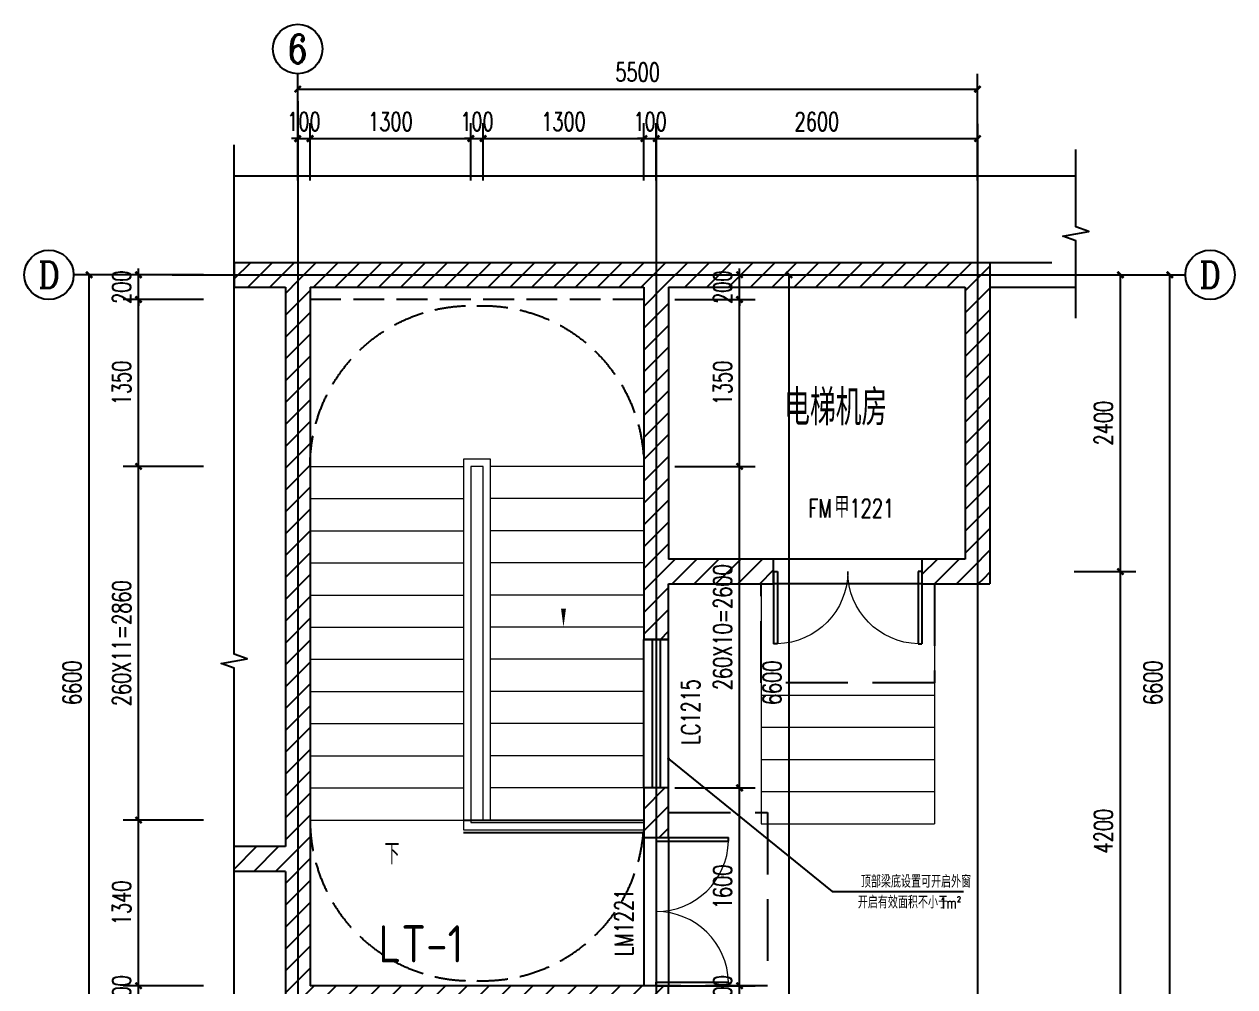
# Model space of a CAD drawing. Extents: x 1738711 to 2346805, y 1189731 to 2516152.
# Drawn here: x 1925544 to 1935337, y 1373069 to 1380855 of the extents above; entities that cross this region are included whole.
import ezdxf
from ezdxf.enums import TextEntityAlignment as Align

# ---------------------------------------------------------------- set-up
doc = ezdxf.new("R2010")
doc.units = 0
doc.header["$LTSCALE"] = 1000
doc.header["$MEASUREMENT"] = 0
doc.linetypes.add('DASH', pattern=[0.35, 0.25, -0.1])
doc.linetypes.add('复件 140224通州运河二期售楼部条件图_t3$0$X-ME SHAFT SH$0$X-B2$0$WATER_LINE', pattern=[0])
doc.layers.add('_0', color=7, linetype='Continuous', lineweight=25)
doc.layers.add('STAIR', color=2, linetype='Continuous', lineweight=5)
for name, color, linetype in [('AR-TEXT', 7, 'Continuous'), ('AXIS', 3, 'Continuous'), ('AXIS_TEXT', 7, 'Continuous'), ('DIM_LEAD', 3, 'Continuous'), ('DIM_SYMB', 3, 'Continuous'), ('DOTE', 1, 'Continuous'), ('PUB_DIM', 3, 'Continuous'), ('PUB_HATCH', 8, 'Continuous'), ('PUB_TEXT', 7, 'Continuous'), ('WALL', 40, 'Continuous'), ('WINDOW', 144, 'Continuous'), ('WINDOW_TEXT', 7, 'Continuous'), ('看线', 8, 'Continuous')]:
    doc.layers.add(name, color=color, linetype=linetype)
doc.styles.add('_TCH_AXIS', font='COMPLEX', dxfattribs={"bigfont": 'GBCBIG'})
doc.styles.add('_TCH_DIM', font='SIMPLEX', dxfattribs={"bigfont": 'GBCBIG'})
doc.styles.add('_TCH_DIM_T3', font='SIMPLEX', dxfattribs={"width": 0.705882, "bigfont": 'GBCBIG'})
doc.styles.add('_TCH_WINDOW', font='SIMPLEX', dxfattribs={"height": 3.5, "bigfont": 'GBCBIG'})
doc.styles.add('COMPLEX', font='COMPLEX')
doc.styles.get("Standard").update_dxf_attribs({"font": 'gbenor.shx', "bigfont": 'gbcbig.shx'})
doc.dimstyles.new('_TCH_ARCH&&50', dxfattribs={"dimtxt": 148.75, "dimasz": 50, "dimexe": 125, "dimexo": 150, "dimgap": 63.125, "dimtad": 1, "dimdec": 0, "dimzin": 0, "dimdsep": 46, "dimtxsty": '_TCH_DIM_T3', "dimblk": 'ARCHTICK', "dimcen": 0.09, "dimclrt": 7, "dimazin": 2, "dimtfac": 1, "dimtdec": 0, "dimtix": 1, "dimtmove": 2, "dimatfit": 3, "dimfxl": 50, "dimtolj": 1, "dimtzin": 0, "dimarcsym": 0})
pattern_1 = [(45, (0, 89.76), (-88.388383, 88.388383), [])]

# ---------------------------------------------------------------- blocks, each defined once
blk = doc.blocks.new('hearherherhr')
at = {"layer": '看线', "linetype": 'DASH'}
for centre, start, end in [((1981791.9, 1704275.4), 87.79577, 180), ((1981891.9, 1704275.4), 0, 92.20423)]:
    blk.add_arc(centre, 1300, start, end, dxfattribs=at)
blk = doc.blocks.new('_ArchTick')
at = {"color": 0, "linetype": 'ByBlock', "const_width": 0.4}
blk.add_lwpolyline([(-0.5, -0.5), (0.5, 0.5)], dxfattribs=at)
blk = doc.blocks.new('*D1774')
at = {"layer": 'Defpoints', "color": 0, "transparency": 16777216}
for p in [(1931056.9, 1378827.9), (1931731.5, 1378827.9), (1931056.9, 1372227.9)]:
    blk.add_point(p, dxfattribs=at)
at = {"layer": 'PUB_DIM', "color": 0, "lineweight": -2, "transparency": 16777216}
for p, q in [((1931206.9, 1378827.9), (1931856.5, 1378827.9)), ((1931731.5, 1372227.9), (1931731.5, 1378827.9)), ((1931206.9, 1372227.9), (1931856.5, 1372227.9))]:
    blk.add_line(p, q, dxfattribs=at)
at = {"layer": 'PUB_DIM', "color": 0, "lineweight": -2, "transparency": 16777216, "xscale": 50, "yscale": 50, "zscale": 50}
for p, rotation in [((1931731.5, 1378827.9), 90), ((1931731.5, 1372227.9), 270)]:
    blk.add_blockref('_ArchTick', p, dxfattribs=dict(at, rotation=rotation))
at = {"layer": 'PUB_DIM', "color": 7, "transparency": 16777216, "insert": (1931594, 1375527.9), "char_height": 148.75, "attachment_point": 5, "rotation": 90, "style": '_TCH_DIM_T3'}
blk.add_mtext('\\A1;6600', dxfattribs=at)
blk = doc.blocks.new('*D1776')
at = {"layer": 'Defpoints', "color": 0, "transparency": 16777216}
for p in [(1930656.9, 1373077.9), (1931331.5, 1373077.9), (1930656.9, 1372977.9)]:
    blk.add_point(p, dxfattribs=at)
at = {"layer": 'PUB_DIM', "color": 0, "lineweight": -2, "transparency": 16777216}
for p, q in [((1931331.5, 1373077.9), (1931331.5, 1373127.9)), ((1930806.9, 1373077.9), (1931456.5, 1373077.9)), ((1931331.5, 1372977.9), (1931331.5, 1373077.9)), ((1930806.9, 1372977.9), (1931456.5, 1372977.9)), ((1931331.5, 1372977.9), (1931331.5, 1372927.9))]:
    blk.add_line(p, q, dxfattribs=at)
at = {"layer": 'PUB_DIM', "color": 0, "lineweight": -2, "transparency": 16777216, "xscale": 50, "yscale": 50, "zscale": 50}
for p, rotation in [((1931331.5, 1373077.9), 270), ((1931331.5, 1372977.9), 90)]:
    blk.add_blockref('_ArchTick', p, dxfattribs=dict(at, rotation=rotation))
at = {"layer": 'PUB_DIM', "color": 7, "transparency": 16777216, "insert": (1931194, 1373027.9), "char_height": 148.75, "attachment_point": 5, "rotation": 90, "style": '_TCH_DIM_T3'}
blk.add_mtext('\\A1;100', dxfattribs=at)
blk = doc.blocks.new('*D1777')
at = {"layer": 'Defpoints', "color": 0, "transparency": 16777216}
for p in [(1930656.9, 1374677.9), (1931331.5, 1374677.9), (1930656.9, 1373077.9)]:
    blk.add_point(p, dxfattribs=at)
at = {"layer": 'PUB_DIM', "color": 0, "lineweight": -2, "transparency": 16777216}
for p, q in [((1930806.9, 1374677.9), (1931456.5, 1374677.9)), ((1931331.5, 1373077.9), (1931331.5, 1374677.9)), ((1930806.9, 1373077.9), (1931456.5, 1373077.9))]:
    blk.add_line(p, q, dxfattribs=at)
at = {"layer": 'PUB_DIM', "color": 0, "lineweight": -2, "transparency": 16777216, "xscale": 50, "yscale": 50, "zscale": 50}
for p, rotation in [((1931331.5, 1374677.9), 90), ((1931331.5, 1373077.9), 270)]:
    blk.add_blockref('_ArchTick', p, dxfattribs=dict(at, rotation=rotation))
at = {"layer": 'PUB_DIM', "color": 7, "transparency": 16777216, "insert": (1931194, 1373877.9), "char_height": 148.75, "attachment_point": 5, "rotation": 90, "style": '_TCH_DIM_T3'}
blk.add_mtext('\\A1;1600', dxfattribs=at)
blk = doc.blocks.new('*D1778')
at = {"layer": 'Defpoints', "color": 0, "transparency": 16777216}
for p in [(1930656.9, 1377277.9), (1931331.5, 1377277.9), (1930656.9, 1374677.9)]:
    blk.add_point(p, dxfattribs=at)
at = {"layer": 'PUB_DIM', "color": 0, "lineweight": -2, "transparency": 16777216}
for p, q in [((1930806.9, 1377277.9), (1931456.5, 1377277.9)), ((1931331.5, 1374677.9), (1931331.5, 1377277.9)), ((1930806.9, 1374677.9), (1931456.5, 1374677.9))]:
    blk.add_line(p, q, dxfattribs=at)
at = {"layer": 'PUB_DIM', "color": 0, "lineweight": -2, "transparency": 16777216, "xscale": 50, "yscale": 50, "zscale": 50}
for p, rotation in [((1931331.5, 1377277.9), 90), ((1931331.5, 1374677.9), 270)]:
    blk.add_blockref('_ArchTick', p, dxfattribs=dict(at, rotation=rotation))
at = {"layer": 'PUB_DIM', "color": 7, "transparency": 16777216, "insert": (1931194, 1375977.9), "char_height": 148.75, "attachment_point": 5, "rotation": 90, "style": '_TCH_DIM_T3'}
blk.add_mtext('\\A1;260X10=2600', dxfattribs=at)
blk = doc.blocks.new('*D1779')
at = {"layer": 'Defpoints', "color": 0, "transparency": 16777216}
for p in [(1930656.9, 1378627.9), (1931331.5, 1378627.9), (1930656.9, 1377277.9)]:
    blk.add_point(p, dxfattribs=at)
at = {"layer": 'PUB_DIM', "color": 0, "lineweight": -2, "transparency": 16777216}
for p, q in [((1930806.9, 1378627.9), (1931456.5, 1378627.9)), ((1931331.5, 1377277.9), (1931331.5, 1378627.9)), ((1930806.9, 1377277.9), (1931456.5, 1377277.9))]:
    blk.add_line(p, q, dxfattribs=at)
at = {"layer": 'PUB_DIM', "color": 0, "lineweight": -2, "transparency": 16777216, "xscale": 50, "yscale": 50, "zscale": 50}
for p, rotation in [((1931331.5, 1378627.9), 90), ((1931331.5, 1377277.9), 270)]:
    blk.add_blockref('_ArchTick', p, dxfattribs=dict(at, rotation=rotation))
at = {"layer": 'PUB_DIM', "color": 7, "transparency": 16777216, "insert": (1931194, 1377952.9), "char_height": 148.75, "attachment_point": 5, "rotation": 90, "style": '_TCH_DIM_T3'}
blk.add_mtext('\\A1;1350', dxfattribs=at)
blk = doc.blocks.new('*D1780')
at = {"layer": 'Defpoints', "color": 0, "transparency": 16777216}
for p in [(1930656.9, 1378827.9), (1931331.5, 1378827.9), (1930656.9, 1378627.9)]:
    blk.add_point(p, dxfattribs=at)
at = {"layer": 'PUB_DIM', "color": 0, "lineweight": -2, "transparency": 16777216}
for p, q in [((1931331.5, 1378827.9), (1931331.5, 1378877.9)), ((1930806.9, 1378827.9), (1931456.5, 1378827.9)), ((1931331.5, 1378627.9), (1931331.5, 1378827.9)), ((1930806.9, 1378627.9), (1931456.5, 1378627.9)), ((1931331.5, 1378627.9), (1931331.5, 1378577.9))]:
    blk.add_line(p, q, dxfattribs=at)
at = {"layer": 'PUB_DIM', "color": 0, "lineweight": -2, "transparency": 16777216, "xscale": 50, "yscale": 50, "zscale": 50}
for p, rotation in [((1931331.5, 1378827.9), 270), ((1931331.5, 1378627.9), 90)]:
    blk.add_blockref('_ArchTick', p, dxfattribs=dict(at, rotation=rotation))
at = {"layer": 'PUB_DIM', "color": 7, "transparency": 16777216, "insert": (1931194, 1378727.9), "char_height": 148.75, "attachment_point": 5, "rotation": 90, "style": '_TCH_DIM_T3'}
blk.add_mtext('\\A1;200', dxfattribs=at)
blk = doc.blocks.new('*D1795')
at = {"layer": 'Defpoints', "color": 0, "transparency": 16777216}
for p in [(1934287.3, 1378827.9), (1934812.4, 1378827.9), (1934287.3, 1372227.9)]:
    blk.add_point(p, dxfattribs=at)
at = {"layer": 'PUB_DIM', "color": 0, "lineweight": -2, "transparency": 16777216}
for p, q in [((1934437.3, 1378827.9), (1934937.4, 1378827.9)), ((1934812.4, 1372227.9), (1934812.4, 1378827.9)), ((1934437.3, 1372227.9), (1934937.4, 1372227.9))]:
    blk.add_line(p, q, dxfattribs=at)
at = {"layer": 'PUB_DIM', "color": 0, "lineweight": -2, "transparency": 16777216, "xscale": 50, "yscale": 50, "zscale": 50}
for p, rotation in [((1934812.4, 1378827.9), 90), ((1934812.4, 1372227.9), 270)]:
    blk.add_blockref('_ArchTick', p, dxfattribs=dict(at, rotation=rotation))
at = {"layer": 'PUB_DIM', "color": 7, "transparency": 16777216, "insert": (1934674.9, 1375527.9), "char_height": 148.75, "attachment_point": 5, "rotation": 90, "style": '_TCH_DIM_T3'}
blk.add_mtext('\\A1;6600', dxfattribs=at)
blk = doc.blocks.new('*D1796')
at = {"layer": 'Defpoints', "color": 0, "transparency": 16777216}
for p in [(1933887.3, 1376427.9), (1934412.4, 1376427.9), (1933887.3, 1372227.9)]:
    blk.add_point(p, dxfattribs=at)
at = {"layer": 'PUB_DIM', "color": 0, "lineweight": -2, "transparency": 16777216}
for p, q in [((1934037.3, 1376427.9), (1934537.4, 1376427.9)), ((1934412.4, 1372227.9), (1934412.4, 1376427.9)), ((1934037.3, 1372227.9), (1934537.4, 1372227.9))]:
    blk.add_line(p, q, dxfattribs=at)
at = {"layer": 'PUB_DIM', "color": 0, "lineweight": -2, "transparency": 16777216, "xscale": 50, "yscale": 50, "zscale": 50}
for p, rotation in [((1934412.4, 1376427.9), 90), ((1934412.4, 1372227.9), 270)]:
    blk.add_blockref('_ArchTick', p, dxfattribs=dict(at, rotation=rotation))
at = {"layer": 'PUB_DIM', "color": 7, "transparency": 16777216, "insert": (1934274.9, 1374327.9), "char_height": 148.75, "attachment_point": 5, "rotation": 90, "style": '_TCH_DIM_T3'}
blk.add_mtext('\\A1;4200', dxfattribs=at)
blk = doc.blocks.new('*D1797')
at = {"layer": 'Defpoints', "color": 0, "transparency": 16777216}
for p in [(1933887.3, 1378827.9), (1934412.4, 1378827.9), (1933887.3, 1376427.9)]:
    blk.add_point(p, dxfattribs=at)
at = {"layer": 'PUB_DIM', "color": 0, "lineweight": -2, "transparency": 16777216}
for p, q in [((1934037.3, 1378827.9), (1934537.4, 1378827.9)), ((1934412.4, 1376427.9), (1934412.4, 1378827.9)), ((1934037.3, 1376427.9), (1934537.4, 1376427.9))]:
    blk.add_line(p, q, dxfattribs=at)
at = {"layer": 'PUB_DIM', "color": 0, "lineweight": -2, "transparency": 16777216, "xscale": 50, "yscale": 50, "zscale": 50}
for p, rotation in [((1934412.4, 1378827.9), 90), ((1934412.4, 1376427.9), 270)]:
    blk.add_blockref('_ArchTick', p, dxfattribs=dict(at, rotation=rotation))
at = {"layer": 'PUB_DIM', "color": 7, "transparency": 16777216, "insert": (1934274.9, 1377627.9), "char_height": 148.75, "attachment_point": 5, "rotation": 90, "style": '_TCH_DIM_T3'}
blk.add_mtext('\\A1;2400', dxfattribs=at)
blk = doc.blocks.new('*D1798')
at = {"layer": 'Defpoints', "color": 0, "transparency": 16777216}
for p in [(1926069.3, 1378827.9), (1926743.9, 1378827.9), (1926743.9, 1372227.9)]:
    blk.add_point(p, dxfattribs=at)
at = {"layer": 'PUB_DIM', "color": 0, "lineweight": -2, "transparency": 16777216}
for p, q in [((1926593.9, 1378827.9), (1925944.3, 1378827.9)), ((1926069.3, 1372227.9), (1926069.3, 1378827.9)), ((1926593.9, 1372227.9), (1925944.3, 1372227.9))]:
    blk.add_line(p, q, dxfattribs=at)
at = {"layer": 'PUB_DIM', "color": 0, "lineweight": -2, "transparency": 16777216, "xscale": 50, "yscale": 50, "zscale": 50}
for p, rotation in [((1926069.3, 1378827.9), 90), ((1926069.3, 1372227.9), 270)]:
    blk.add_blockref('_ArchTick', p, dxfattribs=dict(at, rotation=rotation))
at = {"layer": 'PUB_DIM', "color": 7, "transparency": 16777216, "insert": (1925931.8, 1375527.9), "char_height": 148.75, "attachment_point": 5, "rotation": 90, "style": '_TCH_DIM_T3'}
blk.add_mtext('\\A1;6600', dxfattribs=at)
blk = doc.blocks.new('*D1800')
at = {"layer": 'Defpoints', "color": 0, "transparency": 16777216}
for p in [(1926469.3, 1373077.9), (1927143.9, 1373077.9), (1927143.9, 1372977.9)]:
    blk.add_point(p, dxfattribs=at)
at = {"layer": 'PUB_DIM', "color": 0, "lineweight": -2, "transparency": 16777216}
for p, q in [((1926469.3, 1373077.9), (1926469.3, 1373127.9)), ((1926993.9, 1373077.9), (1926344.3, 1373077.9)), ((1926469.3, 1372977.9), (1926469.3, 1373077.9)), ((1926993.9, 1372977.9), (1926344.3, 1372977.9)), ((1926469.3, 1372977.9), (1926469.3, 1372927.9))]:
    blk.add_line(p, q, dxfattribs=at)
at = {"layer": 'PUB_DIM', "color": 0, "lineweight": -2, "transparency": 16777216, "xscale": 50, "yscale": 50, "zscale": 50}
for p, rotation in [((1926469.3, 1373077.9), 270), ((1926469.3, 1372977.9), 90)]:
    blk.add_blockref('_ArchTick', p, dxfattribs=dict(at, rotation=rotation))
at = {"layer": 'PUB_DIM', "color": 7, "transparency": 16777216, "insert": (1926331.8, 1373027.9), "char_height": 148.75, "attachment_point": 5, "rotation": 90, "style": '_TCH_DIM_T3'}
blk.add_mtext('\\A1;100', dxfattribs=at)
blk = doc.blocks.new('*D1801')
at = {"layer": 'Defpoints', "color": 0, "transparency": 16777216}
for p in [(1926469.3, 1374417.9), (1927143.9, 1374417.9), (1927143.9, 1373077.9)]:
    blk.add_point(p, dxfattribs=at)
at = {"layer": 'PUB_DIM', "color": 0, "lineweight": -2, "transparency": 16777216}
for p, q in [((1926993.9, 1374417.9), (1926344.3, 1374417.9)), ((1926469.3, 1373077.9), (1926469.3, 1374417.9)), ((1926993.9, 1373077.9), (1926344.3, 1373077.9))]:
    blk.add_line(p, q, dxfattribs=at)
at = {"layer": 'PUB_DIM', "color": 0, "lineweight": -2, "transparency": 16777216, "xscale": 50, "yscale": 50, "zscale": 50}
for p, rotation in [((1926469.3, 1374417.9), 90), ((1926469.3, 1373077.9), 270)]:
    blk.add_blockref('_ArchTick', p, dxfattribs=dict(at, rotation=rotation))
at = {"layer": 'PUB_DIM', "color": 7, "transparency": 16777216, "insert": (1926331.8, 1373747.9), "char_height": 148.75, "attachment_point": 5, "rotation": 90, "style": '_TCH_DIM_T3'}
blk.add_mtext('\\A1;1340', dxfattribs=at)
blk = doc.blocks.new('*D1802')
at = {"layer": 'Defpoints', "color": 0, "transparency": 16777216}
for p in [(1926469.3, 1377277.9), (1927143.9, 1377277.9), (1927143.9, 1374417.9)]:
    blk.add_point(p, dxfattribs=at)
at = {"layer": 'PUB_DIM', "color": 0, "lineweight": -2, "transparency": 16777216}
for p, q in [((1926993.9, 1377277.9), (1926344.3, 1377277.9)), ((1926469.3, 1374417.9), (1926469.3, 1377277.9)), ((1926993.9, 1374417.9), (1926344.3, 1374417.9))]:
    blk.add_line(p, q, dxfattribs=at)
at = {"layer": 'PUB_DIM', "color": 0, "lineweight": -2, "transparency": 16777216, "xscale": 50, "yscale": 50, "zscale": 50}
for p, rotation in [((1926469.3, 1377277.9), 90), ((1926469.3, 1374417.9), 270)]:
    blk.add_blockref('_ArchTick', p, dxfattribs=dict(at, rotation=rotation))
at = {"layer": 'PUB_DIM', "color": 7, "transparency": 16777216, "insert": (1926331.8, 1375847.9), "char_height": 148.75, "attachment_point": 5, "rotation": 90, "style": '_TCH_DIM_T3'}
blk.add_mtext('\\A1;260X11=2860', dxfattribs=at)
blk = doc.blocks.new('*D1803')
at = {"layer": 'Defpoints', "color": 0, "transparency": 16777216}
for p in [(1926469.3, 1378627.9), (1927143.9, 1378627.9), (1927143.9, 1377277.9)]:
    blk.add_point(p, dxfattribs=at)
at = {"layer": 'PUB_DIM', "color": 0, "lineweight": -2, "transparency": 16777216}
for p, q in [((1926993.9, 1378627.9), (1926344.3, 1378627.9)), ((1926469.3, 1377277.9), (1926469.3, 1378627.9)), ((1926993.9, 1377277.9), (1926344.3, 1377277.9))]:
    blk.add_line(p, q, dxfattribs=at)
at = {"layer": 'PUB_DIM', "color": 0, "lineweight": -2, "transparency": 16777216, "xscale": 50, "yscale": 50, "zscale": 50}
for p, rotation in [((1926469.3, 1378627.9), 90), ((1926469.3, 1377277.9), 270)]:
    blk.add_blockref('_ArchTick', p, dxfattribs=dict(at, rotation=rotation))
at = {"layer": 'PUB_DIM', "color": 7, "transparency": 16777216, "insert": (1926331.8, 1377952.9), "char_height": 148.75, "attachment_point": 5, "rotation": 90, "style": '_TCH_DIM_T3'}
blk.add_mtext('\\A1;1350', dxfattribs=at)
blk = doc.blocks.new('*D1804')
at = {"layer": 'Defpoints', "color": 0, "transparency": 16777216}
for p in [(1926469.3, 1378827.9), (1927143.9, 1378827.9), (1927143.9, 1378627.9)]:
    blk.add_point(p, dxfattribs=at)
at = {"layer": 'PUB_DIM', "color": 0, "lineweight": -2, "transparency": 16777216}
for p, q in [((1926469.3, 1378827.9), (1926469.3, 1378877.9)), ((1926993.9, 1378827.9), (1926344.3, 1378827.9)), ((1926469.3, 1378627.9), (1926469.3, 1378827.9)), ((1926993.9, 1378627.9), (1926344.3, 1378627.9)), ((1926469.3, 1378627.9), (1926469.3, 1378577.9))]:
    blk.add_line(p, q, dxfattribs=at)
at = {"layer": 'PUB_DIM', "color": 0, "lineweight": -2, "transparency": 16777216, "xscale": 50, "yscale": 50, "zscale": 50}
for p, rotation in [((1926469.3, 1378827.9), 270), ((1926469.3, 1378627.9), 90)]:
    blk.add_blockref('_ArchTick', p, dxfattribs=dict(at, rotation=rotation))
at = {"layer": 'PUB_DIM', "color": 7, "transparency": 16777216, "insert": (1926331.8, 1378727.9), "char_height": 148.75, "attachment_point": 5, "rotation": 90, "style": '_TCH_DIM_T3'}
blk.add_mtext('\\A1;200', dxfattribs=at)
blk = doc.blocks.new('*D1845')
at = {"layer": 'Defpoints', "color": 0, "transparency": 16777216}
for p in [(1933256.9, 1380329.9), (1927756.9, 1379840.9), (1933256.9, 1379840.9)]:
    blk.add_point(p, dxfattribs=at)
at = {"layer": 'PUB_DIM', "color": 0, "lineweight": -2, "transparency": 16777216}
for p, q in [((1927756.9, 1379990.9), (1927756.9, 1380454.9)), ((1933256.9, 1379990.9), (1933256.9, 1380454.9)), ((1927756.9, 1380329.9), (1933256.9, 1380329.9))]:
    blk.add_line(p, q, dxfattribs=at)
at = {"layer": 'PUB_DIM', "color": 0, "lineweight": -2, "transparency": 16777216, "xscale": 50, "yscale": 50, "zscale": 50, "rotation": 180}
blk.add_blockref('_ArchTick', (1927756.9, 1380329.9), dxfattribs=at)
at = {"layer": 'PUB_DIM', "color": 0, "lineweight": -2, "transparency": 16777216, "xscale": 50, "yscale": 50, "zscale": 50}
blk.add_blockref('_ArchTick', (1933256.9, 1380329.9), dxfattribs=at)
at = {"layer": 'PUB_DIM', "color": 7, "transparency": 16777216, "insert": (1930506.9, 1380467.4), "char_height": 148.75, "attachment_point": 5, "style": '_TCH_DIM_T3'}
blk.add_mtext('\\A1;5500', dxfattribs=at)
blk = doc.blocks.new('*D1846')
at = {"layer": 'Defpoints', "color": 0, "transparency": 16777216}
for p in [(1927856.9, 1379929.9), (1927756.9, 1379440.9), (1927856.9, 1379440.9)]:
    blk.add_point(p, dxfattribs=at)
at = {"layer": 'PUB_DIM', "color": 0, "lineweight": -2, "transparency": 16777216}
for p, q in [((1927756.9, 1379590.9), (1927756.9, 1380054.9)), ((1927856.9, 1379590.9), (1927856.9, 1380054.9)), ((1927756.9, 1379929.9), (1927706.9, 1379929.9)), ((1927756.9, 1379929.9), (1927856.9, 1379929.9)), ((1927856.9, 1379929.9), (1927906.9, 1379929.9))]:
    blk.add_line(p, q, dxfattribs=at)
at = {"layer": 'PUB_DIM', "color": 0, "lineweight": -2, "transparency": 16777216, "xscale": 50, "yscale": 50, "zscale": 50}
blk.add_blockref('_ArchTick', (1927756.9, 1379929.9), dxfattribs=at)
at = {"layer": 'PUB_DIM', "color": 0, "lineweight": -2, "transparency": 16777216, "xscale": 50, "yscale": 50, "zscale": 50, "rotation": 180}
blk.add_blockref('_ArchTick', (1927856.9, 1379929.9), dxfattribs=at)
at = {"layer": 'PUB_DIM', "color": 7, "transparency": 16777216, "insert": (1927806.9, 1380067.4), "char_height": 148.75, "attachment_point": 5, "style": '_TCH_DIM_T3'}
blk.add_mtext('\\A1;100', dxfattribs=at)
blk = doc.blocks.new('*D1847')
at = {"layer": 'Defpoints', "color": 0, "transparency": 16777216}
for p in [(1929156.9, 1379929.9), (1927856.9, 1379440.9), (1929156.9, 1379440.9)]:
    blk.add_point(p, dxfattribs=at)
at = {"layer": 'PUB_DIM', "color": 0, "lineweight": -2, "transparency": 16777216}
for p, q in [((1927856.9, 1379590.9), (1927856.9, 1380054.9)), ((1929156.9, 1379590.9), (1929156.9, 1380054.9)), ((1927856.9, 1379929.9), (1929156.9, 1379929.9))]:
    blk.add_line(p, q, dxfattribs=at)
at = {"layer": 'PUB_DIM', "color": 0, "lineweight": -2, "transparency": 16777216, "xscale": 50, "yscale": 50, "zscale": 50, "rotation": 180}
blk.add_blockref('_ArchTick', (1927856.9, 1379929.9), dxfattribs=at)
at = {"layer": 'PUB_DIM', "color": 0, "lineweight": -2, "transparency": 16777216, "xscale": 50, "yscale": 50, "zscale": 50}
blk.add_blockref('_ArchTick', (1929156.9, 1379929.9), dxfattribs=at)
at = {"layer": 'PUB_DIM', "color": 7, "transparency": 16777216, "insert": (1928506.9, 1380067.4), "char_height": 148.75, "attachment_point": 5, "style": '_TCH_DIM_T3'}
blk.add_mtext('\\A1;1300', dxfattribs=at)
blk = doc.blocks.new('*D1848')
at = {"layer": 'Defpoints', "color": 0, "transparency": 16777216}
for p in [(1929256.9, 1379929.9), (1929156.9, 1379440.9), (1929256.9, 1379440.9)]:
    blk.add_point(p, dxfattribs=at)
at = {"layer": 'PUB_DIM', "color": 0, "lineweight": -2, "transparency": 16777216}
for p, q in [((1929156.9, 1379590.9), (1929156.9, 1380054.9)), ((1929256.9, 1379590.9), (1929256.9, 1380054.9)), ((1929156.9, 1379929.9), (1929106.9, 1379929.9)), ((1929156.9, 1379929.9), (1929256.9, 1379929.9)), ((1929256.9, 1379929.9), (1929306.9, 1379929.9))]:
    blk.add_line(p, q, dxfattribs=at)
at = {"layer": 'PUB_DIM', "color": 0, "lineweight": -2, "transparency": 16777216, "xscale": 50, "yscale": 50, "zscale": 50}
blk.add_blockref('_ArchTick', (1929156.9, 1379929.9), dxfattribs=at)
at = {"layer": 'PUB_DIM', "color": 0, "lineweight": -2, "transparency": 16777216, "xscale": 50, "yscale": 50, "zscale": 50, "rotation": 180}
blk.add_blockref('_ArchTick', (1929256.9, 1379929.9), dxfattribs=at)
at = {"layer": 'PUB_DIM', "color": 7, "transparency": 16777216, "insert": (1929206.9, 1380067.4), "char_height": 148.75, "attachment_point": 5, "style": '_TCH_DIM_T3'}
blk.add_mtext('\\A1;100', dxfattribs=at)
blk = doc.blocks.new('*D1849')
at = {"layer": 'Defpoints', "color": 0, "transparency": 16777216}
for p in [(1930556.9, 1379929.9), (1929256.9, 1379440.9), (1930556.9, 1379440.9)]:
    blk.add_point(p, dxfattribs=at)
at = {"layer": 'PUB_DIM', "color": 0, "lineweight": -2, "transparency": 16777216}
for p, q in [((1929256.9, 1379590.9), (1929256.9, 1380054.9)), ((1930556.9, 1379590.9), (1930556.9, 1380054.9)), ((1929256.9, 1379929.9), (1930556.9, 1379929.9))]:
    blk.add_line(p, q, dxfattribs=at)
at = {"layer": 'PUB_DIM', "color": 0, "lineweight": -2, "transparency": 16777216, "xscale": 50, "yscale": 50, "zscale": 50, "rotation": 180}
blk.add_blockref('_ArchTick', (1929256.9, 1379929.9), dxfattribs=at)
at = {"layer": 'PUB_DIM', "color": 0, "lineweight": -2, "transparency": 16777216, "xscale": 50, "yscale": 50, "zscale": 50}
blk.add_blockref('_ArchTick', (1930556.9, 1379929.9), dxfattribs=at)
at = {"layer": 'PUB_DIM', "color": 7, "transparency": 16777216, "insert": (1929906.9, 1380067.4), "char_height": 148.75, "attachment_point": 5, "style": '_TCH_DIM_T3'}
blk.add_mtext('\\A1;1300', dxfattribs=at)
blk = doc.blocks.new('*D1850')
at = {"layer": 'Defpoints', "color": 0, "transparency": 16777216}
for p in [(1930656.9, 1379929.9), (1930556.9, 1379440.9), (1930656.9, 1379440.9)]:
    blk.add_point(p, dxfattribs=at)
at = {"layer": 'PUB_DIM', "color": 0, "lineweight": -2, "transparency": 16777216}
for p, q in [((1930556.9, 1379590.9), (1930556.9, 1380054.9)), ((1930656.9, 1379590.9), (1930656.9, 1380054.9)), ((1930556.9, 1379929.9), (1930506.9, 1379929.9)), ((1930556.9, 1379929.9), (1930656.9, 1379929.9)), ((1930656.9, 1379929.9), (1930706.9, 1379929.9))]:
    blk.add_line(p, q, dxfattribs=at)
at = {"layer": 'PUB_DIM', "color": 0, "lineweight": -2, "transparency": 16777216, "xscale": 50, "yscale": 50, "zscale": 50}
blk.add_blockref('_ArchTick', (1930556.9, 1379929.9), dxfattribs=at)
at = {"layer": 'PUB_DIM', "color": 0, "lineweight": -2, "transparency": 16777216, "xscale": 50, "yscale": 50, "zscale": 50, "rotation": 180}
blk.add_blockref('_ArchTick', (1930656.9, 1379929.9), dxfattribs=at)
at = {"layer": 'PUB_DIM', "color": 7, "transparency": 16777216, "insert": (1930606.9, 1380067.4), "char_height": 148.75, "attachment_point": 5, "style": '_TCH_DIM_T3'}
blk.add_mtext('\\A1;100', dxfattribs=at)
blk = doc.blocks.new('*D1851')
at = {"layer": 'Defpoints', "color": 0, "transparency": 16777216}
for p in [(1933256.9, 1379929.9), (1930656.9, 1379440.9), (1933256.9, 1379440.9)]:
    blk.add_point(p, dxfattribs=at)
at = {"layer": 'PUB_DIM', "color": 0, "lineweight": -2, "transparency": 16777216}
for p, q in [((1930656.9, 1379590.9), (1930656.9, 1380054.9)), ((1933256.9, 1379590.9), (1933256.9, 1380054.9)), ((1930656.9, 1379929.9), (1933256.9, 1379929.9))]:
    blk.add_line(p, q, dxfattribs=at)
at = {"layer": 'PUB_DIM', "color": 0, "lineweight": -2, "transparency": 16777216, "xscale": 50, "yscale": 50, "zscale": 50, "rotation": 180}
blk.add_blockref('_ArchTick', (1930656.9, 1379929.9), dxfattribs=at)
at = {"layer": 'PUB_DIM', "color": 0, "lineweight": -2, "transparency": 16777216, "xscale": 50, "yscale": 50, "zscale": 50}
blk.add_blockref('_ArchTick', (1933256.9, 1379929.9), dxfattribs=at)
at = {"layer": 'PUB_DIM', "color": 7, "transparency": 16777216, "insert": (1931956.9, 1380067.4), "char_height": 148.75, "attachment_point": 5, "style": '_TCH_DIM_T3'}
blk.add_mtext('\\A1;2600', dxfattribs=at)
blk = doc.blocks.new('$DorLib2D$00000002')
for p, q in [((-0.5, 0), (-0.5, 0.4875)), ((-0.475, 0.4875), (-0.5, 0.4875)), ((-0.475, 0), (-0.475, 0.4875)), ((0.475, 0), (0.475, 0.4875)), ((0.475, 0.4875), (0.5, 0.4875)), ((0.5, 0), (0.5, 0.4875)), ((-0.5, 0), (-0.475, 0)), ((0.5, 0), (0.475, 0))]:
    blk.add_line(p, q)
at = {"lineweight": 13}
for centre, start, end in [((-0.4875, 0), 0, 88.53072), ((0.4875, 0), 91.46928, 180)]:
    blk.add_arc(centre, 0.4875, start, end, dxfattribs=at)
blk = doc.blocks.new('$TCHSYS$WIN2D')
for p, q in [((-0.5, 0.5), (0.5, 0.5)), ((-0.5, 0.5), (-0.5, -0.5)), ((0.5, 0.5), (0.5, -0.5)), ((0.5, 0.1667), (-0.5, 0.1667)), ((0.5, -0.1667), (-0.5, -0.1667)), ((-0.5, -0.5), (0.5, -0.5))]:
    blk.add_line(p, q)
blk = doc.blocks.new('_AXISO')
blk.add_circle((0, 0), 0.5)
at = {"layer": 'AXIS_TEXT', "style": 'COMPLEX', "width": 1.041667}
blk.add_attdef('A', text='', height=0.56, dxfattribs=at).set_placement((-0.25, -0.28), (0.25, -0.28), align=Align.FIT)

msp = doc.modelspace()

# ---------------------------------------------------------------- hatches: boundary and pattern name
at = {"layer": 'PUB_HATCH', "linetype": '复件 140224通州运河二期售楼部条件图_t3$0$X-ME SHAFT SH$0$X-B2$0$WATER_LINE'}
h = msp.add_hatch(dxfattribs=at)
h.set_pattern_fill('普通砖', color=256, scale=50, style=0)
h.set_pattern_definition(pattern_1)
h.paths.add_polyline_path([(1927243.4, 1378727.9), (1927656.9, 1378727.9), (1927756.9, 1378794.6), (1927756.9, 1378927.9), (1927243.4, 1378927.9)])
h = msp.add_hatch(dxfattribs=at)
h.set_pattern_fill('普通砖', color=256, scale=50, style=0)
h.set_pattern_definition(pattern_1)
h.paths.add_polyline_path([(1927756.9, 1378794.6), (1927856.9, 1378727.9), (1930556.9, 1378727.9), (1930656.9, 1378794.6), (1930656.9, 1378927.9), (1927756.9, 1378927.9)])
h = msp.add_hatch(dxfattribs=at)
h.set_pattern_fill('普通砖', color=256, scale=50, style=0)
h.set_pattern_definition(pattern_1)
h.paths.add_polyline_path([(1930656.9, 1378794.6), (1930756.9, 1378727.9), (1933156.9, 1378727.9), (1933356.9, 1378927.9), (1930656.9, 1378927.9)])
at = {"layer": 'PUB_HATCH'}
h = msp.add_hatch(dxfattribs=at)
h.set_pattern_fill('普通砖', color=256, scale=50, style=0)
h.set_pattern_definition(pattern_1)
h.paths.add_polyline_path([(1933356.9, 1378927.9), (1933156.9, 1378727.9), (1933156.9, 1376527.9), (1933356.9, 1376327.9)])
h = msp.add_hatch(dxfattribs=at)
h.set_pattern_fill('普通砖', color=256, scale=50, style=0)
h.set_pattern_definition(pattern_1)
h.paths.add_polyline_path([(1927756.9, 1378794.6), (1927656.9, 1378727.9), (1927656.9, 1374202.9), (1927723.6, 1374102.9), (1927856.9, 1374102.9), (1927856.9, 1378727.9)])
h = msp.add_hatch(dxfattribs=at)
h.set_pattern_fill('普通砖', color=256, scale=50, style=0)
h.set_pattern_definition(pattern_1)
h.paths.add_polyline_path([(1930656.9, 1378794.6), (1930556.9, 1378727.9), (1930556.9, 1376427.9), (1930690.3, 1376427.9), (1930756.9, 1376527.9), (1930756.9, 1378727.9)])
h = msp.add_hatch(dxfattribs=at)
h.set_pattern_fill('普通砖', color=256, scale=50, style=0)
h.set_pattern_definition(pattern_1)
h.paths.add_polyline_path([(1930756.9, 1376327.9), (1931606.9, 1376327.9), (1931606.9, 1376527.9), (1930756.9, 1376527.9), (1930690.3, 1376427.9)])
h = msp.add_hatch(dxfattribs=at)
h.set_pattern_fill('普通砖', color=256, scale=50, style=0)
h.set_pattern_definition(pattern_1)
h.paths.add_polyline_path([(1933156.9, 1376527.9), (1932806.9, 1376527.9), (1932806.9, 1376327.9), (1933356.9, 1376327.9)])
h = msp.add_hatch(dxfattribs=at)
h.set_pattern_fill('普通砖', color=256, scale=50, style=0)
h.set_pattern_definition(pattern_1)
h.paths.add_polyline_path([(1930556.9, 1376427.9), (1930556.9, 1375877.9), (1930756.9, 1375877.9), (1930756.9, 1376327.9), (1930690.3, 1376427.9)])
h = msp.add_hatch(dxfattribs=at)
h.set_pattern_fill('普通砖', color=256, scale=50, style=0)
h.set_pattern_definition(pattern_1)
h.paths.add_polyline_path([(1930556.9, 1374677.9), (1930556.9, 1374277.9), (1930756.9, 1374277.9), (1930756.9, 1374677.9)])
h = msp.add_hatch(dxfattribs=at)
h.set_pattern_fill('普通砖', color=256, scale=50, style=0)
h.set_pattern_definition(pattern_1)
h.paths.add_polyline_path([(1927723.6, 1374102.9), (1927656.9, 1374202.9), (1927243.4, 1374202.9), (1927243.4, 1374002.9), (1927656.9, 1374002.9)])
h = msp.add_hatch(dxfattribs=at)
h.set_pattern_fill('普通砖', color=256, scale=50, style=0)
h.set_pattern_definition(pattern_1)
h.paths.add_polyline_path([(1927723.6, 1374102.9), (1927656.9, 1374002.9), (1927656.9, 1372977.9), (1927790.3, 1372977.9), (1927856.9, 1373077.9), (1927856.9, 1374102.9)])
h = msp.add_hatch(dxfattribs=at)
h.set_pattern_fill('普通砖', color=256, scale=50, style=0)
h.set_pattern_definition(pattern_1)
h.paths.add_polyline_path([(1930623.6, 1372977.9), (1930556.9, 1373077.9), (1927856.9, 1373077.9), (1927790.3, 1372977.9), (1927856.9, 1372877.9), (1930556.9, 1372877.9)])
h = msp.add_hatch(dxfattribs=at)
h.set_pattern_fill('普通砖', color=256, scale=50, style=0)
h.set_pattern_definition(pattern_1)
h.paths.add_polyline_path([(1930756.9, 1372977.9), (1930756.9, 1373077.9), (1930556.9, 1373077.9), (1930623.6, 1372977.9)])

# ---------------------------------------------------------------- linework, layer by layer
at = {"layer": 'AXIS'}
for p, q in [((1927756.9, 1379954.9), (1927756.9, 1380454.9)), ((1926444.3, 1378827.9), (1925944.3, 1378827.9)), ((1934437.4, 1378827.9), (1934937.4, 1378827.9))]:
    msp.add_line(p, q, dxfattribs=at)
at = {"layer": 'DIM_LEAD'}
for p, q in [((1930756.9, 1374913.6), (1932080.1, 1373839.2)), ((1932080.1, 1373839.2), (1933142, 1373839.2))]:
    msp.add_line(p, q, dxfattribs=at)
at = {"layer": 'DIM_LEAD', "const_width": 12}
msp.add_lwpolyline([(1930752.3, 1374917.4, 1), (1930761.6, 1374909.8, 1)], format="xyb", close=True, dxfattribs=at)
at = {"layer": 'DIM_SYMB'}
for points in [[(1927243.4, 1371528.2), (1927243.4, 1375647.2), (1927138.4, 1375685.4), (1927348.4, 1375722.5), (1927243.4, 1375759.7), (1927243.4, 1379878.7)], [(1934052.5, 1378476.6), (1934052.5, 1379103), (1933947.5, 1379141.2), (1934157.5, 1379178.2), (1934052.5, 1379215.5), (1934052.5, 1379841.8)]]:
    msp.add_lwpolyline(points, dxfattribs=at)
msp.add_lwpolyline([(1928506.9, 1374287.9, 0, 0, 0), (1928506.9, 1377952.9, 0, 0, 0), (1929906.9, 1377952.9, 0, 0, 0), (1929906.9, 1375977.9, 0, 40, 0), (1929906.9, 1376127.9, 0, 0, 0)], format="xyseb", dxfattribs=at)
at = {"layer": 'DOTE'}
for p, q in [((1927756.9, 1380233.3), (1927756.9, 1371209.7)), ((1930656.9, 1380049.6), (1930656.9, 1371115.9)), ((1933256.9, 1380049.6), (1933256.9, 1371115.9)), ((1926740.6, 1378827.9), (1934536.1, 1378827.9))]:
    msp.add_line(p, q, dxfattribs=at)
at = {"layer": 'STAIR'}
for p, q in [((1929316.9, 1377337.9), (1929096.9, 1377337.9)), ((1929096.9, 1377337.9), (1929096.9, 1374337.9)), ((1929316.9, 1374417.9), (1929316.9, 1377337.9)), ((1927856.9, 1377277.9), (1929096.9, 1377277.9)), ((1929156.9, 1377277.9), (1929156.9, 1374397.9)), ((1929256.9, 1377277.9), (1929156.9, 1377277.9)), ((1929256.9, 1374417.9), (1929256.9, 1377277.9)), ((1930556.9, 1377277.9), (1929316.9, 1377277.9)), ((1927856.9, 1377017.9), (1929096.9, 1377017.9)), ((1930556.9, 1377017.9), (1929316.9, 1377017.9)), ((1927856.9, 1376757.9), (1929096.9, 1376757.9)), ((1930556.9, 1376757.9), (1929316.9, 1376757.9)), ((1927856.9, 1376497.9), (1929096.9, 1376497.9)), ((1930556.9, 1376497.9), (1929316.9, 1376497.9)), ((1931506.9, 1376327.9), (1931506.9, 1374387.9)), ((1932906.9, 1376327.9), (1932906.9, 1374387.9)), ((1927856.9, 1376237.9), (1929096.9, 1376237.9)), ((1930556.9, 1376237.9), (1929316.9, 1376237.9)), ((1927856.9, 1375977.9), (1929096.9, 1375977.9)), ((1930556.9, 1375977.9), (1929316.9, 1375977.9)), ((1927856.9, 1375717.9), (1929096.9, 1375717.9)), ((1930556.9, 1375717.9), (1929316.9, 1375717.9)), ((1927856.9, 1375457.9), (1929096.9, 1375457.9)), ((1930556.9, 1375457.9), (1929316.9, 1375457.9)), ((1931506.9, 1375427.9), (1932906.9, 1375427.9)), ((1927856.9, 1375197.9), (1929096.9, 1375197.9)), ((1930556.9, 1375197.9), (1929316.9, 1375197.9)), ((1931506.9, 1375167.9), (1932906.9, 1375167.9)), ((1927856.9, 1374937.9), (1929096.9, 1374937.9)), ((1930556.9, 1374937.9), (1929316.9, 1374937.9)), ((1931506.9, 1374907.9), (1932906.9, 1374907.9)), ((1927856.9, 1374677.9), (1929096.9, 1374677.9)), ((1930556.9, 1374677.9), (1929316.9, 1374677.9)), ((1931506.9, 1374647.9), (1932906.9, 1374647.9)), ((1927856.9, 1374417.9), (1929096.9, 1374417.9)), ((1929156.9, 1374397.9), (1930556.9, 1374397.9)), ((1931506.9, 1374387.9), (1932906.9, 1374387.9)), ((1929096.9, 1374337.9), (1930556.9, 1374337.9))]:
    msp.add_line(p, q, dxfattribs=at)
at = {"layer": 'WALL', "linetype": '复件 140224通州运河二期售楼部条件图_t3$0$X-ME SHAFT SH$0$X-B2$0$WATER_LINE'}
for p, q in [((1927243.4, 1378927.9), (1927756.9, 1378927.9)), ((1927243.4, 1378927.9), (1927243.4, 1378727.9)), ((1927756.9, 1378927.9), (1930656.9, 1378927.9)), ((1930656.9, 1378927.9), (1933356.9, 1378927.9)), ((1927243.4, 1378727.9), (1927656.9, 1378727.9)), ((1927856.9, 1378727.9), (1930556.9, 1378727.9)), ((1930756.9, 1378727.9), (1933156.9, 1378727.9))]:
    msp.add_line(p, q, dxfattribs=at)
at = {"layer": 'WALL'}
for p, q in [((1933356.9, 1378927.9), (1933356.9, 1376327.9)), ((1927656.9, 1378727.9), (1927656.9, 1374202.9)), ((1927856.9, 1378727.9), (1927856.9, 1374102.9)), ((1930556.9, 1378727.9), (1930556.9, 1376427.9)), ((1930756.9, 1378727.9), (1930756.9, 1376527.9)), ((1933156.9, 1378727.9), (1933156.9, 1376527.9)), ((1931606.9, 1376527.9), (1930756.9, 1376527.9)), ((1931606.9, 1376327.9), (1931606.9, 1376527.9)), ((1933156.9, 1376527.9), (1932806.9, 1376527.9)), ((1932806.9, 1376527.9), (1932806.9, 1376327.9)), ((1930556.9, 1376427.9), (1930556.9, 1375877.9)), ((1930756.9, 1376327.9), (1931606.9, 1376327.9)), ((1930756.9, 1375877.9), (1930756.9, 1376327.9)), ((1932806.9, 1376327.9), (1933356.9, 1376327.9)), ((1930556.9, 1375877.9), (1930756.9, 1375877.9)), ((1930556.9, 1374677.9), (1930556.9, 1374277.9)), ((1930756.9, 1374677.9), (1930556.9, 1374677.9)), ((1930756.9, 1374277.9), (1930756.9, 1374677.9)), ((1930556.9, 1374277.9), (1930756.9, 1374277.9)), ((1927656.9, 1374202.9), (1927243.4, 1374202.9)), ((1927243.4, 1374002.9), (1927243.4, 1374202.9)), ((1927856.9, 1374102.9), (1927856.9, 1373077.9)), ((1927656.9, 1374002.9), (1927243.4, 1374002.9)), ((1927656.9, 1374002.9), (1927656.9, 1372977.9)), ((1930556.9, 1373077.9), (1927856.9, 1373077.9)), ((1930756.9, 1373077.9), (1930556.9, 1373077.9)), ((1930756.9, 1372977.9), (1930756.9, 1373077.9))]:
    msp.add_line(p, q, dxfattribs=at)
for points in [[(1927243.4, 1379627.9), (1934052.5, 1379627.9)], [(1933356.9, 1378727.9), (1934052.5, 1378727.9)]]:
    msp.add_lwpolyline(points, dxfattribs=at)
at = {"layer": 'WINDOW'}
for p, q in [((1932806.9, 1376527.9), (1931606.9, 1376527.9)), ((1932806.9, 1376327.9), (1931606.9, 1376327.9)), ((1930556.9, 1374277.9), (1930556.9, 1373077.9)), ((1930756.9, 1374277.9), (1930756.9, 1373077.9))]:
    msp.add_line(p, q, dxfattribs=at)
at = {"layer": '看线', "linetype": 'DASH'}
msp.add_line((1930556.9, 1378627.9), (1927856.9, 1378627.9), dxfattribs=at)
at = {"layer": '看线'}
for p, q in [((1929096.9, 1374417.9), (1930556.9, 1374417.9)), ((1929096.9, 1374317.9), (1930556.9, 1374317.9))]:
    msp.add_line(p, q, dxfattribs=at)
at = {"layer": '看线', "linetype": 'DASH', "ltscale": 2}
for points in [[(1933356.9, 1378927.9), (1934052.5, 1378927.9)], [(1932906.9, 1376327.9), (1932906.9, 1375527.9), (1931506.9, 1375527.9), (1931506.9, 1376327.9)], [(1930756.9, 1374477.9), (1931556.9, 1374477.9), (1931556.9, 1373077.9), (1930756.9, 1373077.9)]]:
    msp.add_lwpolyline(points, dxfattribs=at)

# ---------------------------------------------------------------- block references
at = {"layer": '_0', "extrusion": (0, 0, -1), "zscale": -1}
msp.add_blockref('hearherherhr', (-3911048.8, -326997.5), dxfattribs=at)
at = {"layer": '_0', "rotation": 180}
msp.add_blockref('hearherherhr', (3911048.8, 3078693.3), dxfattribs=at)
at = {"layer": 'AXIS'}
ref = msp.add_blockref('_AXISO', (1927756.9, 1380654.9), dxfattribs=dict(at, xscale=400, yscale=400, zscale=400))
ref.add_attrib('A', '6', dxfattribs={"layer": 'AXIS_TEXT', "ltscale": 0.5, "height": 233, "style": '_TCH_AXIS'}).set_placement((1927679.3, 1380538.5), (1927834.6, 1380538.5), align=Align.FIT)
ref = msp.add_blockref('_AXISO', (1925744.3, 1378827.9), dxfattribs=dict(at, xscale=400, yscale=400, zscale=400))
ref.add_attrib('A', 'D', dxfattribs={"layer": 'AXIS_TEXT', "ltscale": 0.5, "height": 217.6, "style": '_TCH_AXIS'}).set_placement((1925656.3, 1378719.1), (1925832.4, 1378719.1), align=Align.FIT)
ref = msp.add_blockref('_AXISO', (1935137.4, 1378827.9), dxfattribs=dict(at, xscale=400, yscale=400, zscale=400))
ref.add_attrib('A', 'D', dxfattribs={"layer": 'AXIS_TEXT', "ltscale": 0.5, "height": 217.6, "style": '_TCH_AXIS'}).set_placement((1935049.3, 1378719.1), (1935225.5, 1378719.1), align=Align.FIT)
at = {"layer": 'WINDOW', "xscale": -1200, "yscale": 1200, "zscale": -1200, "rotation": 180}
msp.add_blockref('$DorLib2D$00000002', (1932206.9, 1376427.9), dxfattribs=at)
at = {"layer": 'WINDOW'}
ref = msp.add_blockref('$TCHSYS$WIN2D', (1930656.9, 1375277.9), dxfattribs=dict(at, xscale=-1200, yscale=199.9999999743886, zscale=-1200, rotation=269.9999998401752))
ref.add_attrib('A', 'LC1215', (1931009.9, 1375026.7), dxfattribs={"layer": 'WINDOW_TEXT', "ltscale": 0.5, "height": 148.75, "rotation": 90, "style": '_TCH_WINDOW', "width": 0.705882})
ref = msp.add_blockref('$DorLib2D$00000002', (1930656.9, 1373677.9), dxfattribs=dict(at, xscale=1200, yscale=1200, zscale=1200, rotation=269.9999998401752))
ref.add_attrib('A', 'LM1221', (1930470.2, 1373317.9), dxfattribs={"layer": 'WINDOW_TEXT', "ltscale": 0.5, "height": 148.75, "rotation": 90, "style": '_TCH_WINDOW', "width": 0.705882})

# ---------------------------------------------------------------- texts
at = {"layer": 'AR-TEXT'}
for s, height, p in [('电梯机房', 289.36, (1931692.4, 1377609.4)), ('LT-1', 300, (1928410, 1373266.7))]:
    msp.add_text(s, height=height, dxfattribs=at).set_placement(p)
at = {"layer": 'PUB_TEXT', "color": 7, "style": '_TCH_DIM'}
for s, height, p in [('下', 168.8, (1928459.4, 1374060.4)), ('顶部梁底设置可开启外窗', 101.277, (1932313, 1373870.7)), ('开启有效面积不小于', 101.28, (1932288, 1373702.7))]:
    msp.add_text(s, height=height, dxfattribs=at).set_placement(p)
at = {"layer": 'PUB_TEXT', "color": 7, "style": '_TCH_DIM', "width": 0.705882}
for s, height, p in [('1m', 89.25, (1932951.5, 1373702.7)), ('2', 44.6, (1933089.5, 1373755.2))]:
    msp.add_text(s, height=height, dxfattribs=at).set_placement(p)
at = {"layer": 'WINDOW_TEXT', "style": '_TCH_WINDOW', "width": 0.705882}
for s, p in [('FM', (1931888, 1376865)), ('1221', (1932220.9, 1376865))]:
    msp.add_text(s, height=148.75, dxfattribs=at).set_placement(p)
at = {"layer": 'WINDOW_TEXT', "style": '_TCH_WINDOW'}
msp.add_text('甲', height=168.8, dxfattribs=at).set_placement((1932098, 1376865))

# ---------------------------------------------------------------- dimensions: what is measured, and where the dimension line sits
at = {"layer": 'PUB_DIM'}
for p1, p2, distance, picture, middle in [((1927756.9, 1379840.9), (1933256.9, 1379840.9), 489, '*D1845', (1930506.9, 1380467.4)), ((1927756.9, 1379440.9), (1927856.9, 1379440.9), 489, '*D1846', (1927806.9, 1380067.4)), ((1927856.9, 1379440.9), (1929156.9, 1379440.9), 489, '*D1847', (1928506.9, 1380067.4)), ((1929156.9, 1379440.9), (1929256.9, 1379440.9), 489, '*D1848', (1929206.9, 1380067.4)), ((1929256.9, 1379440.9), (1930556.9, 1379440.9), 489, '*D1849', (1929906.9, 1380067.4)), ((1930556.9, 1379440.9), (1930656.9, 1379440.9), 489, '*D1850', (1930606.9, 1380067.4)), ((1930656.9, 1379440.9), (1933256.9, 1379440.9), 489, '*D1851', (1931956.9, 1380067.4)), ((1927143.9, 1378627.9), (1927143.9, 1378827.9), 674.6, '*D1804', (1926331.8, 1378727.9)), ((1930656.9, 1378627.9), (1930656.9, 1378827.9), -674.6, '*D1780', (1931194, 1378727.9)), ((1926743.9, 1372227.9), (1926743.9, 1378827.9), 674.6, '*D1798', (1925931.8, 1375527.9)), ((1931056.9, 1372227.9), (1931056.9, 1378827.9), -674.6, '*D1774', (1931594, 1375527.9)), ((1933887.3, 1376427.9), (1933887.3, 1378827.9), -525.1, '*D1797', (1934274.9, 1377627.9)), ((1934287.3, 1372227.9), (1934287.3, 1378827.9), -525.1, '*D1795', (1934674.9, 1375527.9)), ((1927143.9, 1377277.9), (1927143.9, 1378627.9), 674.6, '*D1803', (1926331.8, 1377952.9)), ((1930656.9, 1377277.9), (1930656.9, 1378627.9), -674.6, '*D1779', (1931194, 1377952.9)), ((1933887.3, 1372227.9), (1933887.3, 1376427.9), -525.1, '*D1796', (1934274.9, 1374327.9)), ((1930656.9, 1373077.9), (1930656.9, 1374677.9), -674.6, '*D1777', (1931194, 1373877.9)), ((1927143.9, 1373077.9), (1927143.9, 1374417.9), 674.6, '*D1801', (1926331.8, 1373747.9)), ((1927143.9, 1372977.9), (1927143.9, 1373077.9), 674.6, '*D1800', (1926331.8, 1373027.9)), ((1930656.9, 1372977.9), (1930656.9, 1373077.9), -674.6, '*D1776', (1931194, 1373027.9))]:
    dim = msp.add_aligned_dim(p1=p1, p2=p2, distance=distance, dimstyle='_TCH_ARCH&&50', dxfattribs=at)
    dim.commit()
    dim.dimension.update_dxf_attribs({"geometry": picture, "text_midpoint": middle})
for p1, p2, distance, text, picture, middle in [((1927143.9, 1374417.9), (1927143.9, 1377277.9), 674.6, '260X11=2860', '*D1802', (1926331.8, 1375847.9)), ((1930656.9, 1374677.9), (1930656.9, 1377277.9), -674.6, '260X10=2600', '*D1778', (1931194, 1375977.9))]:
    dim = msp.add_aligned_dim(p1=p1, p2=p2, distance=distance, text=text, dimstyle='_TCH_ARCH&&50', dxfattribs=at)
    dim.commit()
    dim.dimension.update_dxf_attribs({"geometry": picture, "text_midpoint": middle})

doc.saveas('drawing.dxf')
